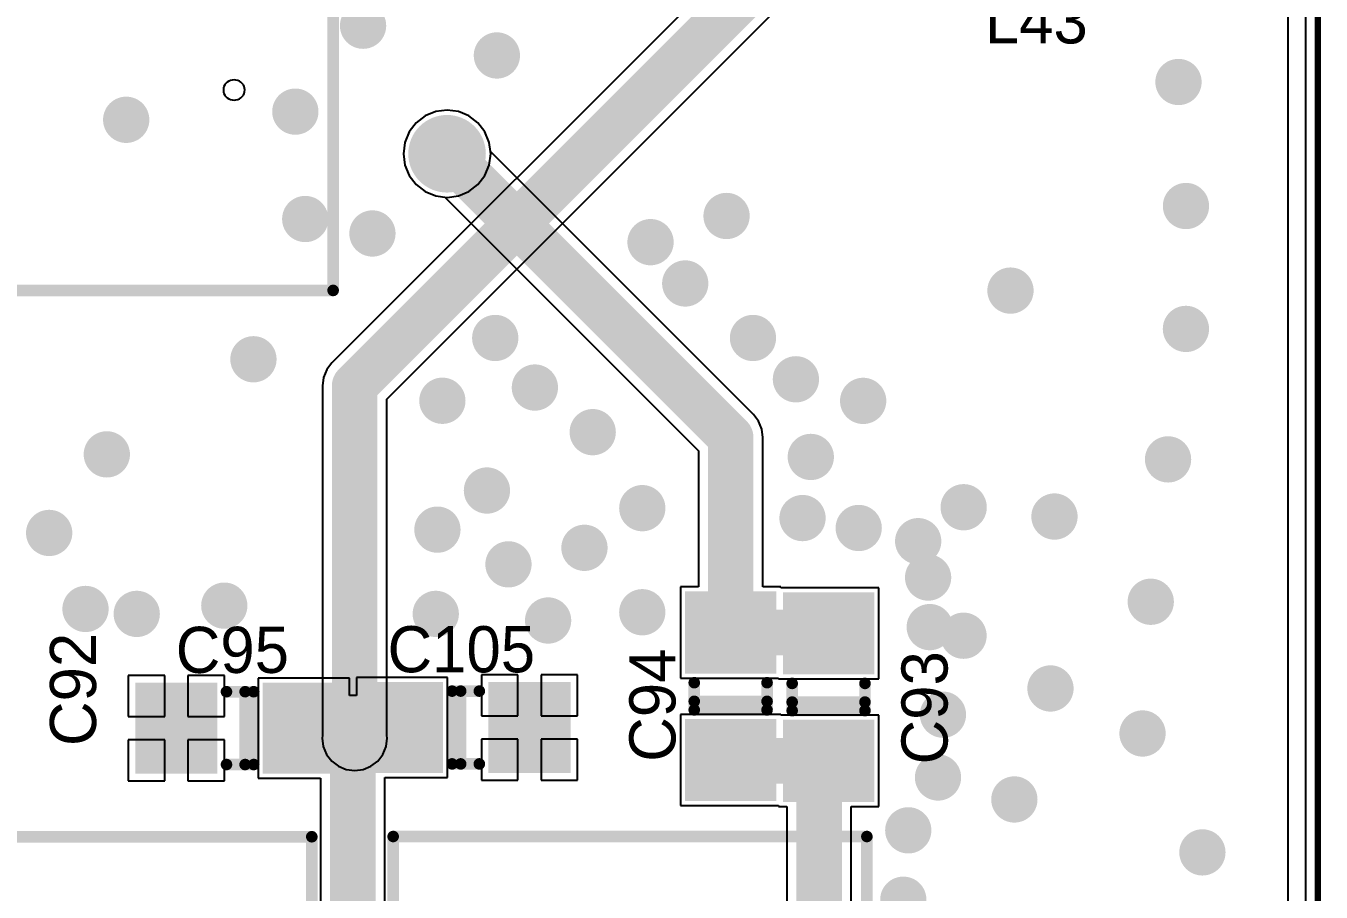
# Model space of a CAD drawing. Header units: millimetres. Extents: x 0 to 7.36, y -3.03 to 0.
# Drawn here: x 6.245 to 7.365, y -1.949 to -1.201 of the extents above; entities that cross this region are included whole.
import ezdxf

# ---------------------------------------------------------------- set-up
doc = ezdxf.new("R2010")
doc.units = ezdxf.units.MM
doc.header["$MEASUREMENT"] = 0
for name, color, linetype in [('BottomLayer', 5, 'Continuous'), ('BottomSolder', 6, 'Continuous'), ('KeepOutLayer', 6, 'Continuous'), ('MultiLayer', 9, 'Continuous'), ('PadHoleLayer', 156, 'Continuous'), ('TopLayer', 1, 'Continuous'), ('TopOverlay', 2, 'Continuous'), ('TopPaste', 8, 'Continuous'), ('TopSolder', 216, 'Continuous'), ('ViaHoleLayer', 16, 'Continuous')]:
    doc.layers.add(name, color=color, linetype=linetype)

# ---------------------------------------------------------------- blocks, each defined once
blk = doc.blocks.new('TRANSF_ICORE_3')
at = {"layer": 'BottomLayer', "const_width": 0.0295275}
blk.add_lwpolyline([(-0.2903544, -0.3937008, 1), (-0.2608268, -0.3937008, 1)], format="xyb", close=True, dxfattribs=at)
at = {"layer": 'BottomSolder', "const_width": 0.0335275}
blk.add_lwpolyline([(-0.2923544, -0.3937008, 1), (-0.2588268, -0.3937008, 1)], format="xyb", close=True, dxfattribs=at)
at = {"layer": 'MultiLayer', "const_width": 0.0295275}
blk.add_lwpolyline([(-0.2903544, -0.3937008, 1), (-0.2608268, -0.3937008, 1)], format="xyb", close=True, dxfattribs=at)
at = {"layer": 'PadHoleLayer', "const_width": 0.0177165}
blk.add_lwpolyline([(-0.2844489, -0.3937008, 1), (-0.2667323, -0.3937008, 1)], format="xyb", close=True, dxfattribs=at)
at = {"layer": 'TopLayer', "const_width": 0.0295275}
blk.add_lwpolyline([(-0.2903544, -0.3937008, 1), (-0.2608268, -0.3937008, 1)], format="xyb", close=True, dxfattribs=at)
at = {"layer": 'TopOverlay'}
for p, q in [((-0.2234331, -0.2009134), (-0.2248031, -0.2015984)), ((-0.2219764, -0.2004961), (-0.2234331, -0.2009134)), ((-0.2204724, -0.2003543), (-0.2219764, -0.2004961)), ((-0.2189685, -0.2004961), (-0.2204724, -0.2003543)), ((-0.2175118, -0.2009134), (-0.2189685, -0.2004961)), ((-0.2161417, -0.2015984), (-0.2175118, -0.2009134)), ((-0.2290039, -0.2080157), (-0.2291339, -0.209626)), ((-0.2291339, -0.209626), (-0.2290039, -0.2112362)), ((-0.2286102, -0.2064567), (-0.2290039, -0.2080157)), ((-0.2290039, -0.2112362), (-0.2286102, -0.2127953)), ((-0.2279724, -0.2049921), (-0.2286102, -0.2064567)), ((-0.2271063, -0.2036654), (-0.2279724, -0.2049921)), ((-0.2260394, -0.2025236), (-0.2271063, -0.2036654)), ((-0.2248031, -0.2015984), (-0.2260394, -0.2025236)), ((-0.2149055, -0.2025236), (-0.2161417, -0.2015984)), ((-0.2138386, -0.2036654), (-0.2149055, -0.2025236)), ((-0.2129724, -0.2049921), (-0.2138386, -0.2036654)), ((-0.2123346, -0.2064567), (-0.2129724, -0.2049921)), ((-0.2119409, -0.2080157), (-0.2123346, -0.2064567)), ((-0.2123346, -0.2127953), (-0.2119409, -0.2112362)), ((-0.211811, -0.209626), (-0.2119409, -0.2080157)), ((-0.2119409, -0.2112362), (-0.211811, -0.209626)), ((-0.211811, -0.209626), (-0.211811, -0.209626)), ((-0.2286102, -0.2127953), (-0.2279724, -0.2142598)), ((-0.2279724, -0.2142598), (-0.2271063, -0.2155827)), ((-0.2271063, -0.2155827), (-0.2260394, -0.2167244)), ((-0.2260394, -0.2167244), (-0.2248031, -0.2176535)), ((-0.2248031, -0.2176535), (-0.2234331, -0.2183346)), ((-0.2234331, -0.2183346), (-0.2219764, -0.218752)), ((-0.2219764, -0.218752), (-0.2204724, -0.2188937)), ((-0.2204724, -0.2188937), (-0.2189685, -0.218752)), ((-0.2189685, -0.218752), (-0.2175118, -0.2183346)), ((-0.2175118, -0.2183346), (-0.2161417, -0.2176535)), ((-0.2161417, -0.2176535), (-0.2149055, -0.2167244)), ((-0.2149055, -0.2167244), (-0.2138386, -0.2155827)), ((-0.2138386, -0.2155827), (-0.2129724, -0.2142598)), ((-0.2129724, -0.2142598), (-0.2123346, -0.2127953))]:
    blk.add_line(p, q, dxfattribs=at)
at = {"layer": 'TopOverlay', "const_width": 0.01}
for points in [[(-0.3937008, 0.2952441), (-0.3937008, -0.2952441)], [(-0.3937008, -0.2952441), (0.3937008, -0.2952441)]]:
    blk.add_lwpolyline(points, dxfattribs=at)
at = {"layer": 'TopOverlay', "const_width": 0.005}
blk.add_lwpolyline([(-0.3962008, -0.2952441, 1), (-0.3912008, -0.2952441, 1)], format="xyb", close=True, dxfattribs=at)
blk.add_lwpolyline([(-0.3962008, -0.2952441, 1), (-0.3912008, -0.2952441, 1)], format="xyb", close=True, dxfattribs=at)
at = {"layer": 'TopSolder', "const_width": 0.0335275}
blk.add_lwpolyline([(-0.2923544, -0.3937008, 1), (-0.2588268, -0.3937008, 1)], format="xyb", close=True, dxfattribs=at)
blk = doc.blocks.new('IND_FERRITE_CORE_11')
at = {"layer": 'TopLayer'}
for points in [[(-0.2165354, -0.0708661), (-0.1102362, -0.0708661), (-0.2165354, 0.0708661), (-0.1102362, 0.0708661)], [(0.1102362, -0.0708661), (0.2165354, -0.0708661), (0.1102362, 0.0708661), (0.2165354, 0.0708661)]]:
    blk.add_solid(points, dxfattribs=at)
at = {"layer": 'TopOverlay', "const_width": 0.01}
for points in [[(-0.2047126, 0.2047244), (0.2047126, 0.2047244)], [(-0.2047126, 0.088563), (-0.2047126, 0.2047244)], [(0.2047126, 0.088563), (0.2047126, 0.2047244)], [(-0.2047126, -0.2047244), (-0.2047126, -0.088563)], [(0.2047126, -0.2047244), (0.2047126, -0.088563)], [(-0.2047126, -0.2047244), (0.2047126, -0.2047244)]]:
    blk.add_lwpolyline(points, dxfattribs=at)
at = {"layer": 'TopOverlay', "const_width": 0.005}
for points in [[(-0.2072126, 0.2047244, 1), (-0.2022126, 0.2047244, 1)], [(-0.2072126, 0.2047244, 1), (-0.2022126, 0.2047244, 1)], [(0.2022126, 0.2047244, 1), (0.2072126, 0.2047244, 1)], [(0.2022126, 0.2047244, 1), (0.2072126, 0.2047244, 1)], [(-0.2072126, 0.088563, 1), (-0.2022126, 0.088563, 1)], [(0.2022126, 0.088563, 1), (0.2072126, 0.088563, 1)], [(-0.2072126, -0.088563, 1), (-0.2022126, -0.088563, 1)], [(0.2022126, -0.088563, 1), (0.2072126, -0.088563, 1)], [(-0.2072126, -0.2047244, 1), (-0.2022126, -0.2047244, 1)], [(-0.2072126, -0.2047244, 1), (-0.2022126, -0.2047244, 1)], [(0.2022126, -0.2047244, 1), (0.2072126, -0.2047244, 1)], [(0.2022126, -0.2047244, 1), (0.2072126, -0.2047244, 1)]]:
    blk.add_lwpolyline(points, format="xyb", close=True, dxfattribs=at)
at = {"layer": 'TopPaste'}
for points in [[(-0.2165354, -0.0708661), (-0.1102362, -0.0708661), (-0.2165354, 0.0708661), (-0.1102362, 0.0708661)], [(0.1102362, -0.0708661), (0.2165354, -0.0708661), (0.1102362, 0.0708661), (0.2165354, 0.0708661)]]:
    blk.add_solid(points, dxfattribs=at)
at = {"layer": 'TopSolder'}
for points in [[(-0.2205354, -0.0748661), (-0.1062362, -0.0748661), (-0.2205354, 0.0748661), (-0.1062362, 0.0748661)], [(0.1062362, -0.0748661), (0.2205354, -0.0748661), (0.1062362, 0.0748661), (0.2205354, 0.0748661)]]:
    blk.add_solid(points, dxfattribs=at)
blk = doc.blocks.new('IND_FERRITE_CORE_45')
at = {"layer": 'TopLayer'}
for points in [[(-0.2165354, -0.0708661), (-0.1102362, -0.0708661), (-0.2165354, 0.0708661), (-0.1102362, 0.0708661)], [(0.1102362, -0.0708661), (0.2165354, -0.0708661), (0.1102362, 0.0708661), (0.2165354, 0.0708661)]]:
    blk.add_solid(points, dxfattribs=at)
at = {"layer": 'TopOverlay', "const_width": 0.01}
for points in [[(-0.2047126, 0.088563), (-0.2047126, 0.2047244)], [(-0.2047126, 0.2047244), (0.2047126, 0.2047244)], [(0.2047126, 0.088563), (0.2047126, 0.2047244)], [(-0.2047126, -0.2047244), (-0.2047126, -0.088563)], [(0.2047126, -0.2047244), (0.2047126, -0.088563)], [(-0.2047126, -0.2047244), (0.2047126, -0.2047244)]]:
    blk.add_lwpolyline(points, dxfattribs=at)
at = {"layer": 'TopOverlay', "const_width": 0.005}
for points in [[(-0.2072126, 0.2047244, 1), (-0.2022126, 0.2047244, 1)], [(-0.2072126, 0.2047244, 1), (-0.2022126, 0.2047244, 1)], [(0.2022126, 0.2047244, 1), (0.2072126, 0.2047244, 1)], [(0.2022126, 0.2047244, 1), (0.2072126, 0.2047244, 1)], [(-0.2072126, 0.088563, 1), (-0.2022126, 0.088563, 1)], [(0.2022126, 0.088563, 1), (0.2072126, 0.088563, 1)], [(-0.2072126, -0.088563, 1), (-0.2022126, -0.088563, 1)], [(0.2022126, -0.088563, 1), (0.2072126, -0.088563, 1)], [(-0.2072126, -0.2047244, 1), (-0.2022126, -0.2047244, 1)], [(-0.2072126, -0.2047244, 1), (-0.2022126, -0.2047244, 1)], [(0.2022126, -0.2047244, 1), (0.2072126, -0.2047244, 1)], [(0.2022126, -0.2047244, 1), (0.2072126, -0.2047244, 1)]]:
    blk.add_lwpolyline(points, format="xyb", close=True, dxfattribs=at)
at = {"layer": 'TopPaste'}
for points in [[(-0.2165354, -0.0708661), (-0.1102362, -0.0708661), (-0.2165354, 0.0708661), (-0.1102362, 0.0708661)], [(0.1102362, -0.0708661), (0.2165354, -0.0708661), (0.1102362, 0.0708661), (0.2165354, 0.0708661)]]:
    blk.add_solid(points, dxfattribs=at)
at = {"layer": 'TopSolder'}
for points in [[(-0.2205354, -0.0748661), (-0.1062362, -0.0748661), (-0.2205354, 0.0748661), (-0.1062362, 0.0748661)], [(0.1062362, -0.0748661), (0.2205354, -0.0748661), (0.1062362, 0.0748661), (0.2205354, 0.0748661)]]:
    blk.add_solid(points, dxfattribs=at)
blk = doc.blocks.new('CAP_1206_125')
at = {"layer": 'TopLayer'}
for points in [[(-0.0866141, -0.035433), (-0.0236221, -0.035433), (-0.0866141, 0.035433), (-0.0236221, 0.035433)], [(0.0236221, -0.035433), (0.0866141, -0.035433), (0.0236221, 0.035433), (0.0866141, 0.035433)]]:
    blk.add_solid(points, dxfattribs=at)
at = {"layer": 'TopOverlay', "const_width": 0.01}
for points in [[(0.0117795, 0.0314646), (-0.0117795, 0.0314646)], [(-0.0117795, 0.0314646), (-0.0117795, -0.0314646)], [(-0.0043307, 0.0314646), (-0.0043307, -0.0314646)], [(0.0117795, -0.0314646), (-0.0117795, -0.0314646)]]:
    blk.add_lwpolyline(points, dxfattribs=at)
at = {"layer": 'TopOverlay', "const_width": 0.005}
for points in [[(-0.0142795, 0.0314646, 1), (-0.0092795, 0.0314646, 1)], [(-0.0142795, 0.0314646, 1), (-0.0092795, 0.0314646, 1)], [(-0.0068307, 0.0314646, 1), (-0.0018307, 0.0314646, 1)], [(0.0092795, 0.0314646, 1), (0.0142795, 0.0314646, 1)], [(-0.0142795, -0.0314646, 1), (-0.0092795, -0.0314646, 1)], [(-0.0142795, -0.0314646, 1), (-0.0092795, -0.0314646, 1)], [(-0.0068307, -0.0314646, 1), (-0.0018307, -0.0314646, 1)], [(0.0092795, -0.0314646, 1), (0.0142795, -0.0314646, 1)]]:
    blk.add_lwpolyline(points, format="xyb", close=True, dxfattribs=at)
at = {"layer": 'TopPaste'}
for points in [[(-0.0866141, -0.035433), (-0.0236221, -0.035433), (-0.0866141, 0.035433), (-0.0236221, 0.035433)], [(0.0236221, -0.035433), (0.0866141, -0.035433), (0.0236221, 0.035433), (0.0866141, 0.035433)]]:
    blk.add_solid(points, dxfattribs=at)
at = {"layer": 'TopSolder'}
for points in [[(-0.0906141, -0.039433), (-0.0196221, -0.039433), (-0.0906141, 0.039433), (-0.0196221, 0.039433)], [(0.0196221, -0.039433), (0.0906141, -0.039433), (0.0196221, 0.039433), (0.0906141, 0.039433)]]:
    blk.add_solid(points, dxfattribs=at)
blk = doc.blocks.new('CAP_1206_126')
at = {"layer": 'TopLayer'}
for points in [[(-0.0866141, -0.035433), (-0.0236221, -0.035433), (-0.0866141, 0.035433), (-0.0236221, 0.035433)], [(0.0236221, -0.035433), (0.0866141, -0.035433), (0.0236221, 0.035433), (0.0866141, 0.035433)]]:
    blk.add_solid(points, dxfattribs=at)
at = {"layer": 'TopOverlay', "const_width": 0.01}
for points in [[(-0.0117795, 0.0314646), (0.0117795, 0.0314646)], [(-0.0117795, 0.0314646), (-0.0117795, -0.0314646)], [(-0.0043307, 0.0314646), (-0.0043307, -0.0314646)], [(-0.0117795, -0.0314646), (0.0117795, -0.0314646)]]:
    blk.add_lwpolyline(points, dxfattribs=at)
at = {"layer": 'TopOverlay', "const_width": 0.005}
for points in [[(-0.0142795, 0.0314646, 1), (-0.0092795, 0.0314646, 1)], [(-0.0142795, 0.0314646, 1), (-0.0092795, 0.0314646, 1)], [(-0.0068307, 0.0314646, 1), (-0.0018307, 0.0314646, 1)], [(0.0092795, 0.0314646, 1), (0.0142795, 0.0314646, 1)], [(-0.0142795, -0.0314646, 1), (-0.0092795, -0.0314646, 1)], [(-0.0142795, -0.0314646, 1), (-0.0092795, -0.0314646, 1)], [(-0.0068307, -0.0314646, 1), (-0.0018307, -0.0314646, 1)], [(0.0092795, -0.0314646, 1), (0.0142795, -0.0314646, 1)]]:
    blk.add_lwpolyline(points, format="xyb", close=True, dxfattribs=at)
at = {"layer": 'TopPaste'}
for points in [[(-0.0866141, -0.035433), (-0.0236221, -0.035433), (-0.0866141, 0.035433), (-0.0236221, 0.035433)], [(0.0236221, -0.035433), (0.0866141, -0.035433), (0.0236221, 0.035433), (0.0866141, 0.035433)]]:
    blk.add_solid(points, dxfattribs=at)
at = {"layer": 'TopSolder'}
for points in [[(-0.0906141, -0.039433), (-0.0196221, -0.039433), (-0.0906141, 0.039433), (-0.0196221, 0.039433)], [(0.0196221, -0.039433), (0.0906141, -0.039433), (0.0196221, 0.039433), (0.0906141, 0.039433)]]:
    blk.add_solid(points, dxfattribs=at)
blk = doc.blocks.new('CAP_1206_251')
at = {"layer": 'TopLayer'}
for points in [[(-0.0866141, -0.035433), (-0.0236221, -0.035433), (-0.0866141, 0.035433), (-0.0236221, 0.035433)], [(0.0236221, -0.035433), (0.0866141, -0.035433), (0.0236221, 0.035433), (0.0866141, 0.035433)]]:
    blk.add_solid(points, dxfattribs=at)
at = {"layer": 'TopOverlay', "const_width": 0.01}
for points in [[(-0.0117795, 0.0314646), (0.0117795, 0.0314646)], [(-0.0117795, 0.0314646), (-0.0117795, -0.0314646)], [(-0.0043307, 0.0314646), (-0.0043307, -0.0314646)], [(-0.0117795, -0.0314646), (0.0117795, -0.0314646)]]:
    blk.add_lwpolyline(points, dxfattribs=at)
at = {"layer": 'TopOverlay', "const_width": 0.005}
for points in [[(-0.0142795, 0.0314646, 1), (-0.0092795, 0.0314646, 1)], [(-0.0142795, 0.0314646, 1), (-0.0092795, 0.0314646, 1)], [(-0.0068307, 0.0314646, 1), (-0.0018307, 0.0314646, 1)], [(0.0092795, 0.0314646, 1), (0.0142795, 0.0314646, 1)], [(-0.0142795, -0.0314646, 1), (-0.0092795, -0.0314646, 1)], [(-0.0142795, -0.0314646, 1), (-0.0092795, -0.0314646, 1)], [(-0.0068307, -0.0314646, 1), (-0.0018307, -0.0314646, 1)], [(0.0092795, -0.0314646, 1), (0.0142795, -0.0314646, 1)]]:
    blk.add_lwpolyline(points, format="xyb", close=True, dxfattribs=at)
at = {"layer": 'TopPaste'}
for points in [[(-0.0866141, -0.035433), (-0.0236221, -0.035433), (-0.0866141, 0.035433), (-0.0236221, 0.035433)], [(0.0236221, -0.035433), (0.0866141, -0.035433), (0.0236221, 0.035433), (0.0866141, 0.035433)]]:
    blk.add_solid(points, dxfattribs=at)
at = {"layer": 'TopSolder'}
for points in [[(-0.0906141, -0.039433), (-0.0196221, -0.039433), (-0.0906141, 0.039433), (-0.0196221, 0.039433)], [(0.0196221, -0.039433), (0.0906141, -0.039433), (0.0196221, 0.039433), (0.0906141, 0.039433)]]:
    blk.add_solid(points, dxfattribs=at)
blk = doc.blocks.new('CAP_1206_252')
at = {"layer": 'TopLayer'}
for points in [[(-0.0866141, -0.035433), (-0.0236221, -0.035433), (-0.0866141, 0.035433), (-0.0236221, 0.035433)], [(0.0236221, -0.035433), (0.0866141, -0.035433), (0.0236221, 0.035433), (0.0866141, 0.035433)]]:
    blk.add_solid(points, dxfattribs=at)
at = {"layer": 'TopOverlay', "const_width": 0.01}
for points in [[(-0.0117795, 0.0314646), (0.0117795, 0.0314646)], [(-0.0117795, -0.0314646), (-0.0117795, 0.0314646)], [(-0.0043307, -0.0314646), (-0.0043307, 0.0314646)], [(-0.0117795, -0.0314646), (0.0117795, -0.0314646)]]:
    blk.add_lwpolyline(points, dxfattribs=at)
at = {"layer": 'TopOverlay', "const_width": 0.005}
for points in [[(-0.0142795, 0.0314646, 1), (-0.0092795, 0.0314646, 1)], [(-0.0142795, 0.0314646, 1), (-0.0092795, 0.0314646, 1)], [(-0.0068307, 0.0314646, 1), (-0.0018307, 0.0314646, 1)], [(0.0092795, 0.0314646, 1), (0.0142795, 0.0314646, 1)], [(-0.0142795, -0.0314646, 1), (-0.0092795, -0.0314646, 1)], [(-0.0142795, -0.0314646, 1), (-0.0092795, -0.0314646, 1)], [(-0.0068307, -0.0314646, 1), (-0.0018307, -0.0314646, 1)], [(0.0092795, -0.0314646, 1), (0.0142795, -0.0314646, 1)]]:
    blk.add_lwpolyline(points, format="xyb", close=True, dxfattribs=at)
at = {"layer": 'TopPaste'}
for points in [[(-0.0866141, -0.035433), (-0.0236221, -0.035433), (-0.0866141, 0.035433), (-0.0236221, 0.035433)], [(0.0236221, -0.035433), (0.0866141, -0.035433), (0.0236221, 0.035433), (0.0866141, 0.035433)]]:
    blk.add_solid(points, dxfattribs=at)
at = {"layer": 'TopSolder'}
for points in [[(-0.0906141, -0.039433), (-0.0196221, -0.039433), (-0.0906141, 0.039433), (-0.0196221, 0.039433)], [(0.0196221, -0.039433), (0.0906141, -0.039433), (0.0196221, 0.039433), (0.0906141, 0.039433)]]:
    blk.add_solid(points, dxfattribs=at)

msp = doc.modelspace()

# ---------------------------------------------------------------- linework, layer by layer
at = {"layer": 'BottomLayer'}
for p, q in [((7.3513665, -0.0108382), (7.3513665, -2.9876379)), ((7.0424316, -0.9595027), (6.5099983, -1.491936)), ((6.5574504, -1.5231051), (7.0898837, -0.9906718)), ((6.5997324, -1.2746755), (6.590634, -1.2784442)), ((6.6094961, -1.2733901), (6.5997324, -1.2746755)), ((6.6192598, -1.2746755), (6.6094961, -1.2733901)), ((6.6283582, -1.2784442), (6.6192598, -1.2746755)), ((6.5828211, -1.2844393), (6.576826, -1.2922522)), ((6.590634, -1.2784442), (6.5828211, -1.2844393)), ((6.6361711, -1.2844393), (6.6283582, -1.2784442)), ((6.6421662, -1.2922522), (6.6361711, -1.2844393)), ((6.576826, -1.2922522), (6.5730573, -1.3013506)), ((6.6459349, -1.3013506), (6.6421662, -1.2922522)), ((6.5730573, -1.3013506), (6.5717719, -1.3111143)), ((6.6472203, -1.3111143), (6.6459349, -1.3013506)), ((6.5717719, -1.3111143), (6.5730573, -1.320878)), ((6.5730573, -1.320878), (6.576826, -1.3299764)), ((6.6421662, -1.3299764), (6.6459349, -1.320878)), ((6.6459349, -1.320878), (6.6472203, -1.3111143)), ((6.576826, -1.3299764), (6.5828211, -1.3377893)), ((6.6361711, -1.3377893), (6.6421662, -1.3299764)), ((6.5828211, -1.3377893), (6.590634, -1.3437844)), ((6.6283582, -1.3437844), (6.6361711, -1.3377893)), ((6.590634, -1.3437844), (6.5997324, -1.3475531)), ((6.5997324, -1.3475531), (6.6094961, -1.3488385)), ((6.6094961, -1.3488385), (6.6192598, -1.3475531)), ((6.6192598, -1.3475531), (6.6283582, -1.3437844)), ((6.5055809, -1.4976929), (6.502804, -1.504397)), ((6.5099983, -1.491936), (6.5055809, -1.4976929)), ((6.502804, -1.504397), (6.5018568, -1.5115913)), ((6.5018568, -1.5115913), (6.5018568, -1.8137602)), ((6.5574504, -1.8137602), (6.5574504, -1.5231051)), ((6.5018568, -1.8137602), (6.5015391, -1.8161733)), ((6.5015391, -1.8161733), (6.5024971, -1.8234499)), ((6.5024971, -1.8234499), (6.5053057, -1.8302305)), ((6.5540015, -1.8302305), (6.5568101, -1.8234499)), ((6.5568101, -1.8234499), (6.5577681, -1.8161733)), ((6.5577681, -1.8161733), (6.5574504, -1.8137602)), ((6.5053057, -1.8302305), (6.5097736, -1.8360533)), ((6.5495336, -1.8360533), (6.5540015, -1.8302305)), ((6.5097736, -1.8360533), (6.5155964, -1.8405212)), ((6.5155964, -1.8405212), (6.522377, -1.8433298)), ((6.522377, -1.8433298), (6.5296536, -1.8442878)), ((6.5296536, -1.8442878), (6.5369302, -1.8433298)), ((6.5369302, -1.8433298), (6.5437108, -1.8405212)), ((6.5437108, -1.8405212), (6.5495336, -1.8360533))]:
    msp.add_line(p, q, dxfattribs=at)
at = {"layer": 'BottomLayer', "const_width": 0.0393701}
for points in [[(6.5296536, -1.5115913), (7.0702284, -0.9710165)], [(6.5296536, -1.8161733), (6.5296536, -1.5115913)]]:
    msp.add_lwpolyline(points, dxfattribs=at)
at = {"layer": 'BottomLayer'}
for points, const_width in [([(6.5269095, -1.200441, 1), (6.5469095, -1.200441, 1)], 0.02), ([(6.6425788, -1.2261457, 1), (6.6625788, -1.2261457, 1)], 0.02), ([(7.231689, -1.2490827, 1), (7.251689, -1.2490827, 1)], 0.02), ([(6.3221851, -1.281752, 1), (6.3421851, -1.281752, 1)], 0.02), ([(6.4683662, -1.2746969, 1), (6.4883662, -1.2746969, 1)], 0.02), ([(7.2381693, -1.3562717, 1), (7.2581693, -1.3562717, 1)], 0.02), ([(6.4769331, -1.3675118, 1), (6.4969331, -1.3675118, 1)], 0.02), ([(6.8410827, -1.364874, 1), (6.8610827, -1.364874, 1)], 0.02), ([(6.535, -1.38, 1), (6.555, -1.38, 1)], 0.02), ([(6.775378, -1.387504, 1), (6.795378, -1.387504, 1)], 0.02), ([(6.8053662, -1.4232048, 1), (6.8253662, -1.4232048, 1)], 0.02), ([(7.0864882, -1.429378, 1), (7.1064882, -1.429378, 1)], 0.02), ([(7.2381378, -1.4624961, 1), (7.2581378, -1.4624961, 1)], 0.02), ([(6.6411496, -1.4703268, 1), (6.6611496, -1.4703268, 1)], 0.02), ([(6.8639134, -1.4703268, 1), (6.8839134, -1.4703268, 1)], 0.02), ([(6.4321496, -1.4887205, 1), (6.4521496, -1.4887205, 1)], 0.02), ([(6.9010394, -1.5060276, 1), (6.9210394, -1.5060276, 1)], 0.02), ([(6.5198111, -1.5115913, 1), (6.5394961, -1.5115913, 1)], 0.019685), ([(6.5198111, -1.5115913, 1), (6.5394961, -1.5115913, 1)], 0.019685), ([(6.6754213, -1.5131654, 1), (6.6954213, -1.5131654, 1)], 0.02), ([(6.5954528, -1.5245906, 1), (6.6154528, -1.5245906, 1)], 0.02), ([(6.9591536, -1.5246969, 1), (6.9791536, -1.5246969, 1)], 0.02), ([(6.7253977, -1.5517205, 1), (6.7453977, -1.5517205, 1)], 0.02), ([(6.3054173, -1.5709134, 1), (6.3254173, -1.5709134, 1)], 0.02), ([(6.9138937, -1.5731418, 1), (6.9338937, -1.5731418, 1)], 0.02), ([(7.2226811, -1.575252, 1), (7.2426811, -1.575252, 1)], 0.02), ([(6.6339843, -1.6021693, 1), (6.6539843, -1.6021693, 1)], 0.02), ([(6.7682402, -1.6174095, 1), (6.7882402, -1.6174095, 1)], 0.02), ([(7.0460276, -1.6166103, 1), (7.0660276, -1.6166103, 1)], 0.02), ([(6.906752, -1.6259764, 1), (6.926752, -1.6259764, 1)], 0.02), ([(7.124504, -1.6246496, 1), (7.144504, -1.6246496, 1)], 0.02), ([(6.2555984, -1.6388268, 1), (6.2755984, -1.6388268, 1)], 0.02), ([(6.5911693, -1.6359725, 1), (6.6111693, -1.6359725, 1)], 0.02), ([(6.9553032, -1.6345433, 1), (6.9753032, -1.6345433, 1)], 0.02), ([(6.7182599, -1.6516811, 1), (6.7382599, -1.6516811, 1)], 0.02), ([(7.0067087, -1.6459685, 1), (7.0267087, -1.6459685, 1)], 0.02), ([(6.6525748, -1.6659607, 1), (6.6725748, -1.6659607, 1)], 0.02), ([(7.0152796, -1.6773819, 1), (7.0352796, -1.6773819, 1)], 0.02), ([(7.2077284, -1.6983071, 1), (7.2277284, -1.6983071, 1)], 0.02), ([(6.2870118, -1.7045158, 1), (6.3070118, -1.7045158, 1)], 0.02), ([(6.3312796, -1.7087992, 1), (6.3512796, -1.7087992, 1)], 0.02), ([(6.4069607, -1.7016575, 1), (6.4269607, -1.7016575, 1)], 0.02), ([(6.5897402, -1.7087992, 1), (6.6097402, -1.7087992, 1)], 0.02), ([(6.7682402, -1.7073701, 1), (6.7882402, -1.7073701, 1)], 0.02), ([(6.6868425, -1.7145118, 1), (6.7068425, -1.7145118, 1)], 0.02), ([(7.0167047, -1.7202244, 1), (7.0367047, -1.7202244, 1)], 0.02), ([(7.0459055, -1.7276536, 1), (7.0659055, -1.7276536, 1)], 0.02), ([(7.1210473, -1.7732441, 1), (7.1410473, -1.7732441, 1)], 0.02), ([(7.0281299, -1.7959055, 1), (7.0481299, -1.7959055, 1)], 0.02), ([(6.5196536, -1.8161733, 1), (6.5396536, -1.8161733, 1)], 0.02), ([(6.5198111, -1.8161733, 1), (6.5394961, -1.8161733, 1)], 0.019685), ([(7.2006221, -1.8121536, 1), (7.2206221, -1.8121536, 1)], 0.02), ([(7.0238465, -1.8501693, 1), (7.0438465, -1.8501693, 1)], 0.02), ([(7.0898425, -1.8691733, 1), (7.1098425, -1.8691733, 1)], 0.02), ([(6.9981418, -1.8958622, 1), (7.0181418, -1.8958622, 1)], 0.02), ([(7.2523662, -1.9149252, 1), (7.2723662, -1.9149252, 1)], 0.02), ([(6.9938583, -1.9558386, 1), (7.0138583, -1.9558386, 1)], 0.02)]:
    msp.add_lwpolyline(points, format="xyb", close=True, dxfattribs=dict(at, const_width=const_width))
at = {"layer": 'KeepOutLayer'}
for const_width in [0.0055118, 0.005]:
    msp.add_lwpolyline([(7.3622047, -3.0314961), (7.3622047, 0)], dxfattribs=dict(at, const_width=const_width))
at = {"layer": 'MultiLayer', "const_width": 0.02}
for points in [[(6.5269095, -1.200441, 1), (6.5469095, -1.200441, 1)], [(6.6425788, -1.2261457, 1), (6.6625788, -1.2261457, 1)], [(7.231689, -1.2490827, 1), (7.251689, -1.2490827, 1)], [(6.3221851, -1.281752, 1), (6.3421851, -1.281752, 1)], [(6.4683662, -1.2746969, 1), (6.4883662, -1.2746969, 1)], [(7.2381693, -1.3562717, 1), (7.2581693, -1.3562717, 1)], [(6.4769331, -1.3675118, 1), (6.4969331, -1.3675118, 1)], [(6.8410827, -1.364874, 1), (6.8610827, -1.364874, 1)], [(6.535, -1.38, 1), (6.555, -1.38, 1)], [(6.775378, -1.387504, 1), (6.795378, -1.387504, 1)], [(6.8053662, -1.4232048, 1), (6.8253662, -1.4232048, 1)], [(7.0864882, -1.429378, 1), (7.1064882, -1.429378, 1)], [(7.2381378, -1.4624961, 1), (7.2581378, -1.4624961, 1)], [(6.6411496, -1.4703268, 1), (6.6611496, -1.4703268, 1)], [(6.8639134, -1.4703268, 1), (6.8839134, -1.4703268, 1)], [(6.4321496, -1.4887205, 1), (6.4521496, -1.4887205, 1)], [(6.9010394, -1.5060276, 1), (6.9210394, -1.5060276, 1)], [(6.6754213, -1.5131654, 1), (6.6954213, -1.5131654, 1)], [(6.5954528, -1.5245906, 1), (6.6154528, -1.5245906, 1)], [(6.9591536, -1.5246969, 1), (6.9791536, -1.5246969, 1)], [(6.7253977, -1.5517205, 1), (6.7453977, -1.5517205, 1)], [(6.3054173, -1.5709134, 1), (6.3254173, -1.5709134, 1)], [(6.9138937, -1.5731418, 1), (6.9338937, -1.5731418, 1)], [(7.2226811, -1.575252, 1), (7.2426811, -1.575252, 1)], [(6.6339843, -1.6021693, 1), (6.6539843, -1.6021693, 1)], [(6.7682402, -1.6174095, 1), (6.7882402, -1.6174095, 1)], [(7.0460276, -1.6166103, 1), (7.0660276, -1.6166103, 1)], [(6.906752, -1.6259764, 1), (6.926752, -1.6259764, 1)], [(7.124504, -1.6246496, 1), (7.144504, -1.6246496, 1)], [(6.2555984, -1.6388268, 1), (6.2755984, -1.6388268, 1)], [(6.5911693, -1.6359725, 1), (6.6111693, -1.6359725, 1)], [(6.9553032, -1.6345433, 1), (6.9753032, -1.6345433, 1)], [(6.7182599, -1.6516811, 1), (6.7382599, -1.6516811, 1)], [(7.0067087, -1.6459685, 1), (7.0267087, -1.6459685, 1)], [(6.6525748, -1.6659607, 1), (6.6725748, -1.6659607, 1)], [(7.0152796, -1.6773819, 1), (7.0352796, -1.6773819, 1)], [(7.2077284, -1.6983071, 1), (7.2277284, -1.6983071, 1)], [(6.2870118, -1.7045158, 1), (6.3070118, -1.7045158, 1)], [(6.3312796, -1.7087992, 1), (6.3512796, -1.7087992, 1)], [(6.4069607, -1.7016575, 1), (6.4269607, -1.7016575, 1)], [(6.5897402, -1.7087992, 1), (6.6097402, -1.7087992, 1)], [(6.7682402, -1.7073701, 1), (6.7882402, -1.7073701, 1)], [(6.6868425, -1.7145118, 1), (6.7068425, -1.7145118, 1)], [(7.0167047, -1.7202244, 1), (7.0367047, -1.7202244, 1)], [(7.0459055, -1.7276536, 1), (7.0659055, -1.7276536, 1)], [(7.1210473, -1.7732441, 1), (7.1410473, -1.7732441, 1)], [(7.0281299, -1.7959055, 1), (7.0481299, -1.7959055, 1)], [(6.5196536, -1.8161733, 1), (6.5396536, -1.8161733, 1)], [(7.2006221, -1.8121536, 1), (7.2206221, -1.8121536, 1)], [(7.0238465, -1.8501693, 1), (7.0438465, -1.8501693, 1)], [(7.0898425, -1.8691733, 1), (7.1098425, -1.8691733, 1)], [(6.9981418, -1.8958622, 1), (7.0181418, -1.8958622, 1)], [(7.2523662, -1.9149252, 1), (7.2723662, -1.9149252, 1)], [(6.9938583, -1.9558386, 1), (7.0138583, -1.9558386, 1)]]:
    msp.add_lwpolyline(points, format="xyb", close=True, dxfattribs=at)
at = {"layer": 'TopLayer'}
for p, q in [((7.3362205, -0.0259843), (7.3362205, -3.0055118)), ((6.5997324, -1.2746755), (6.590634, -1.2784442)), ((6.6094961, -1.2733901), (6.5997324, -1.2746755)), ((6.6192598, -1.2746755), (6.6094961, -1.2733901)), ((6.6283582, -1.2784442), (6.6192598, -1.2746755)), ((6.5828211, -1.2844393), (6.576826, -1.2922522)), ((6.590634, -1.2784442), (6.5828211, -1.2844393)), ((6.6361711, -1.2844393), (6.6283582, -1.2784442)), ((6.6421662, -1.2922522), (6.6361711, -1.2844393)), ((6.576826, -1.2922522), (6.5730573, -1.3013506)), ((6.6459349, -1.3013506), (6.6421662, -1.2922522)), ((6.5730573, -1.3013506), (6.5717719, -1.3111143)), ((6.6469798, -1.3092873), (6.6459349, -1.3013506)), ((6.8742813, -1.5365888), (6.6469798, -1.3092873)), ((6.5717719, -1.3111143), (6.5730573, -1.320878)), ((6.5730573, -1.320878), (6.576826, -1.3299764)), ((6.576826, -1.3299764), (6.5828211, -1.3377893)), ((6.5828211, -1.3377893), (6.590634, -1.3437844)), ((6.590634, -1.3437844), (6.5997324, -1.3475531)), ((6.5997324, -1.3475531), (6.6076693, -1.348598)), ((6.6076693, -1.348598), (6.8268292, -1.5677579)), ((6.8786987, -1.5423457), (6.8742813, -1.5365888)), ((6.8814756, -1.5490498), (6.8786987, -1.5423457)), ((6.8824228, -1.5562441), (6.8814756, -1.5490498)), ((6.8824228, -1.6855356), (6.8824228, -1.5562441)), ((6.8268292, -1.5677579), (6.8268292, -1.6855356)), ((6.8268292, -1.6855356), (6.811319, -1.6855356)), ((6.811319, -1.6855356), (6.811319, -1.7642756)), ((6.897933, -1.6855356), (6.8824228, -1.6855356)), ((6.897933, -1.6861694), (6.897933, -1.6855356)), ((6.9825629, -1.6861694), (6.897933, -1.6861694)), ((6.9825629, -1.7649094), (6.9825629, -1.6861694)), ((6.3655085, -1.7620946), (6.3340119, -1.7620946)), ((6.3340119, -1.7620946), (6.3340119, -1.7975276)), ((6.3655085, -1.7975276), (6.3655085, -1.7620946)), ((6.4170039, -1.7620946), (6.3855085, -1.7620946)), ((6.3855085, -1.7620946), (6.3855085, -1.7975276)), ((6.4170039, -1.7975276), (6.4170039, -1.7620946)), ((6.5251141, -1.7642206), (6.4463741, -1.7642206)), ((6.4463741, -1.7642206), (6.4463741, -1.8508346)), ((6.5251141, -1.7791954), (6.5251141, -1.7642206)), ((6.609874, -1.7636852), (6.531134, -1.7636852)), ((6.531134, -1.7636852), (6.531134, -1.7791954)), ((6.609874, -1.8502992), (6.609874, -1.7636852)), ((6.6707402, -1.7615592), (6.6392442, -1.7615592)), ((6.6392442, -1.7615592), (6.6392442, -1.7969922)), ((6.6707402, -1.7969922), (6.6707402, -1.7615592)), ((6.7222362, -1.7615592), (6.6907402, -1.7615592)), ((6.6907402, -1.7615592), (6.6907402, -1.7969922)), ((6.7222362, -1.7969922), (6.7222362, -1.7615592)), ((6.811319, -1.7642756), (6.8959489, -1.7642756)), ((6.8959489, -1.7642756), (6.8959489, -1.7649094)), ((6.8959489, -1.7649094), (6.9825629, -1.7649094)), ((6.531134, -1.7791954), (6.5251141, -1.7791954)), ((6.3340119, -1.7975276), (6.3655085, -1.7975276)), ((6.3855085, -1.7975276), (6.4170039, -1.7975276)), ((6.6392442, -1.7969922), (6.6707402, -1.7969922)), ((6.6907402, -1.7969922), (6.7222362, -1.7969922)), ((6.897933, -1.7957718), (6.811319, -1.7957718)), ((6.811319, -1.7957718), (6.811319, -1.8745118)), ((6.897933, -1.7964056), (6.897933, -1.7957718)), ((6.9825629, -1.7964056), (6.897933, -1.7964056)), ((6.9825629, -1.8751456), (6.9825629, -1.7964056)), ((6.3655085, -1.8175276), (6.3340119, -1.8175276)), ((6.3340119, -1.8175276), (6.3340119, -1.8529606)), ((6.3655085, -1.8529606), (6.3655085, -1.8175276)), ((6.4170039, -1.8175276), (6.3855085, -1.8175276)), ((6.3855085, -1.8175276), (6.3855085, -1.8529606)), ((6.4170039, -1.8529606), (6.4170039, -1.8175276)), ((6.6707402, -1.8169922), (6.6392442, -1.8169922)), ((6.6392442, -1.8169922), (6.6392442, -1.8524252)), ((6.6707402, -1.8524252), (6.6707402, -1.8169922)), ((6.7222362, -1.8169922), (6.6907402, -1.8169922)), ((6.6907402, -1.8169922), (6.6907402, -1.8524252)), ((6.7222362, -1.8524252), (6.7222362, -1.8169922)), ((6.3340119, -1.8529606), (6.3655085, -1.8529606)), ((6.3855085, -1.8529606), (6.4170039, -1.8529606)), ((6.4463741, -1.8508346), (6.5002583, -1.8508346)), ((6.5002583, -1.8508346), (6.5002583, -2.0273859)), ((6.5558519, -2.0271969), (6.5558519, -1.8502992)), ((6.5558519, -1.8502992), (6.609874, -1.8502992)), ((6.6392442, -1.8524252), (6.6707402, -1.8524252)), ((6.6907402, -1.8524252), (6.7222362, -1.8524252)), ((6.811319, -1.8745118), (6.8959489, -1.8745118)), ((6.8959489, -1.8745118), (6.8959489, -1.8751456)), ((6.8959489, -1.8751456), (6.9032426, -1.8751456)), ((6.9032426, -1.8751456), (6.9032426, -2.0271969)), ((6.9588362, -2.0271969), (6.9588362, -1.8751456)), ((6.9588362, -1.8751456), (6.9825629, -1.8751456))]:
    msp.add_line(p, q, dxfattribs=at)
for points, const_width in [([(6.5269095, -1.200441, 1), (6.5469095, -1.200441, 1)], 0.02), ([(6.6425788, -1.2261457, 1), (6.6625788, -1.2261457, 1)], 0.02), ([(7.231689, -1.2490827, 1), (7.251689, -1.2490827, 1)], 0.02), ([(6.3221851, -1.281752, 1), (6.3421851, -1.281752, 1)], 0.02), ([(6.4683662, -1.2746969, 1), (6.4883662, -1.2746969, 1)], 0.02), ([(6.5996536, -1.3111142, 1), (6.6193386, -1.3111142, 1)], 0.019685), ([(7.2381693, -1.3562717, 1), (7.2581693, -1.3562717, 1)], 0.02), ([(6.4769331, -1.3675118, 1), (6.4969331, -1.3675118, 1)], 0.02), ([(6.8410827, -1.364874, 1), (6.8610827, -1.364874, 1)], 0.02), ([(6.535, -1.38, 1), (6.555, -1.38, 1)], 0.02), ([(6.775378, -1.387504, 1), (6.795378, -1.387504, 1)], 0.02), ([(6.8053662, -1.4232048, 1), (6.8253662, -1.4232048, 1)], 0.02), ([(7.0864882, -1.429378, 1), (7.1064882, -1.429378, 1)], 0.02), ([(7.2381378, -1.4624961, 1), (7.2581378, -1.4624961, 1)], 0.02), ([(6.6411496, -1.4703268, 1), (6.6611496, -1.4703268, 1)], 0.02), ([(6.8639134, -1.4703268, 1), (6.8839134, -1.4703268, 1)], 0.02), ([(6.4321496, -1.4887205, 1), (6.4521496, -1.4887205, 1)], 0.02), ([(6.9010394, -1.5060276, 1), (6.9210394, -1.5060276, 1)], 0.02), ([(6.6754213, -1.5131654, 1), (6.6954213, -1.5131654, 1)], 0.02), ([(6.5954528, -1.5245906, 1), (6.6154528, -1.5245906, 1)], 0.02), ([(6.9591536, -1.5246969, 1), (6.9791536, -1.5246969, 1)], 0.02), ([(6.7253977, -1.5517205, 1), (6.7453977, -1.5517205, 1)], 0.02), ([(6.8447835, -1.5562441, 1), (6.8644685, -1.5562441, 1)], 0.019685), ([(6.8447835, -1.5562441, 1), (6.8644685, -1.5562441, 1)], 0.019685), ([(6.3054173, -1.5709134, 1), (6.3254173, -1.5709134, 1)], 0.02), ([(6.9138937, -1.5731418, 1), (6.9338937, -1.5731418, 1)], 0.02), ([(7.2226811, -1.575252, 1), (7.2426811, -1.575252, 1)], 0.02), ([(6.6339843, -1.6021693, 1), (6.6539843, -1.6021693, 1)], 0.02), ([(6.7682402, -1.6174095, 1), (6.7882402, -1.6174095, 1)], 0.02), ([(7.0460276, -1.6166103, 1), (7.0660276, -1.6166103, 1)], 0.02), ([(6.906752, -1.6259764, 1), (6.926752, -1.6259764, 1)], 0.02), ([(7.124504, -1.6246496, 1), (7.144504, -1.6246496, 1)], 0.02), ([(6.2555984, -1.6388268, 1), (6.2755984, -1.6388268, 1)], 0.02), ([(6.5911693, -1.6359725, 1), (6.6111693, -1.6359725, 1)], 0.02), ([(6.9553032, -1.6345433, 1), (6.9753032, -1.6345433, 1)], 0.02), ([(6.7182599, -1.6516811, 1), (6.7382599, -1.6516811, 1)], 0.02), ([(7.0067087, -1.6459685, 1), (7.0267087, -1.6459685, 1)], 0.02), ([(6.6525748, -1.6659607, 1), (6.6725748, -1.6659607, 1)], 0.02), ([(7.0152796, -1.6773819, 1), (7.0352796, -1.6773819, 1)], 0.02), ([(7.2077284, -1.6983071, 1), (7.2277284, -1.6983071, 1)], 0.02), ([(6.2870118, -1.7045158, 1), (6.3070118, -1.7045158, 1)], 0.02), ([(6.3312796, -1.7087992, 1), (6.3512796, -1.7087992, 1)], 0.02), ([(6.4069607, -1.7016575, 1), (6.4269607, -1.7016575, 1)], 0.02), ([(6.5897402, -1.7087992, 1), (6.6097402, -1.7087992, 1)], 0.02), ([(6.7682402, -1.7073701, 1), (6.7882402, -1.7073701, 1)], 0.02), ([(6.6868425, -1.7145118, 1), (6.7068425, -1.7145118, 1)], 0.02), ([(7.0167047, -1.7202244, 1), (7.0367047, -1.7202244, 1)], 0.02), ([(6.8447835, -1.7249055, 1), (6.8644685, -1.7249055, 1)], 0.019685), ([(6.8447835, -1.7249055, 1), (6.8644685, -1.7249055, 1)], 0.019685), ([(6.9287796, -1.7249055, 1), (6.9484646, -1.7249055, 1)], 0.019685), ([(6.9287796, -1.7249055, 1), (6.9484646, -1.7249055, 1)], 0.019685), ([(6.9294134, -1.7255394, 1), (6.9490984, -1.7255394, 1)], 0.019685), ([(7.0459055, -1.7276536, 1), (7.0659055, -1.7276536, 1)], 0.02), ([(7.1210473, -1.7732441, 1), (7.1410473, -1.7732441, 1)], 0.02), ([(7.0281299, -1.7959055, 1), (7.0481299, -1.7959055, 1)], 0.02), ([(6.4759016, -1.8075276, 1), (6.4955866, -1.8075276, 1)], 0.019685), ([(6.4764331, -1.8069922, 1), (6.4961181, -1.8069922, 1)], 0.019685), ([(6.4764331, -1.8069922, 1), (6.4961181, -1.8069922, 1)], 0.019685), ([(6.5182126, -1.8069922, 1), (6.5378976, -1.8069922, 1)], 0.019685), ([(6.5182126, -1.8069922, 1), (6.5378976, -1.8069922, 1)], 0.019685), ([(6.5182126, -1.8069922, 1), (6.5378976, -1.8069922, 1)], 0.019685), ([(6.5182126, -1.8069922, 1), (6.5378976, -1.8069922, 1)], 0.019685), ([(6.5606615, -1.8069922, 1), (6.5803465, -1.8069922, 1)], 0.019685), ([(6.5194615, -1.8141654, 1), (6.5391465, -1.8141654, 1)], 0.019685), ([(6.5194615, -1.8141654, 1), (6.5391465, -1.8141654, 1)], 0.019685), ([(6.5196536, -1.8161733, 1), (6.5396536, -1.8161733, 1)], 0.02), ([(6.5198111, -1.8161733, 1), (6.5394961, -1.8161733, 1)], 0.019685), ([(7.2006221, -1.8121536, 1), (7.2206221, -1.8121536, 1)], 0.02), ([(6.8447835, -1.8351418, 1), (6.8644685, -1.8351418, 1)], 0.019685), ([(6.8454174, -1.8357756, 1), (6.8651024, -1.8357756, 1)], 0.019685), ([(6.8454174, -1.8357756, 1), (6.8651024, -1.8357756, 1)], 0.019685), ([(6.9211969, -1.8439922, 1), (6.9408819, -1.8439922, 1)], 0.019685), ([(6.9211969, -1.8439922, 1), (6.9408819, -1.8439922, 1)], 0.019685), ([(6.9294134, -1.8357756, 1), (6.9490984, -1.8357756, 1)], 0.019685), ([(6.9294134, -1.8357756, 1), (6.9490984, -1.8357756, 1)], 0.019685), ([(7.0238465, -1.8501693, 1), (7.0438465, -1.8501693, 1)], 0.02), ([(7.0898425, -1.8691733, 1), (7.1098425, -1.8691733, 1)], 0.02), ([(6.9981418, -1.8958622, 1), (7.0181418, -1.8958622, 1)], 0.02), ([(7.2523662, -1.9149252, 1), (7.2723662, -1.9149252, 1)], 0.02), ([(6.9938583, -1.9558386, 1), (7.0138583, -1.9558386, 1)], 0.02)]:
    msp.add_lwpolyline(points, format="xyb", close=True, dxfattribs=dict(at, const_width=const_width))
at = {"layer": 'TopLayer', "const_width": 0.0393701}
for points in [[(6.6094961, -1.3111142), (6.854626, -1.5562441)], [(6.854626, -1.7249055), (6.854626, -1.5562441)], [(6.854626, -1.7249055), (6.9386221, -1.7249055)], [(6.9386221, -1.7249055), (6.9392559, -1.7255394)], [(6.4857441, -1.8075276), (6.4862756, -1.8069922)], [(6.4862756, -1.8069922), (6.5280551, -1.8069922)], [(6.5280551, -1.8069922), (6.529304, -1.8141654)], [(6.5280551, -1.8069922), (6.570504, -1.8069922)], [(6.5280551, -2.0960748), (6.5280551, -1.8069922)], [(6.529304, -1.8141654), (6.5296536, -1.8161733)], [(6.854626, -1.8351418), (6.8552599, -1.8357756)], [(6.8552599, -1.8357756), (6.9392559, -1.8357756)], [(6.9310394, -1.8439922), (6.9392559, -1.8357756)], [(6.9310394, -2.105937), (6.9310394, -1.8439922)]]:
    msp.add_lwpolyline(points, dxfattribs=at)
at = {"layer": 'ViaHoleLayer', "const_width": 0.009561}
for points in [[(6.532129, -1.200441, 1), (6.54169, -1.200441, 1)], [(6.6477983, -1.2261457, 1), (6.6573593, -1.2261457, 1)], [(7.2369085, -1.2490827, 1), (7.2464695, -1.2490827, 1)], [(6.3274046, -1.281752, 1), (6.3369656, -1.281752, 1)], [(6.4735857, -1.2746969, 1), (6.4831467, -1.2746969, 1)], [(7.2433888, -1.3562717, 1), (7.2529498, -1.3562717, 1)], [(6.4821526, -1.3675118, 1), (6.4917136, -1.3675118, 1)], [(6.8463022, -1.364874, 1), (6.8558632, -1.364874, 1)], [(6.5402195, -1.38, 1), (6.5497805, -1.38, 1)], [(6.7805975, -1.387504, 1), (6.7901585, -1.387504, 1)], [(6.8105857, -1.4232048, 1), (6.8201467, -1.4232048, 1)], [(7.0917077, -1.429378, 1), (7.1012687, -1.429378, 1)], [(7.2433573, -1.4624961, 1), (7.2529183, -1.4624961, 1)], [(6.6463691, -1.4703268, 1), (6.6559301, -1.4703268, 1)], [(6.8691329, -1.4703268, 1), (6.8786939, -1.4703268, 1)], [(6.4373691, -1.4887205, 1), (6.4469301, -1.4887205, 1)], [(6.9062589, -1.5060276, 1), (6.9158199, -1.5060276, 1)], [(6.6806408, -1.5131654, 1), (6.6902018, -1.5131654, 1)], [(6.6006723, -1.5245906, 1), (6.6102333, -1.5245906, 1)], [(6.9643731, -1.5246969, 1), (6.9739341, -1.5246969, 1)], [(6.7306172, -1.5517205, 1), (6.7401782, -1.5517205, 1)], [(6.3106368, -1.5709134, 1), (6.3201978, -1.5709134, 1)], [(6.9191132, -1.5731418, 1), (6.9286742, -1.5731418, 1)], [(7.2279006, -1.575252, 1), (7.2374616, -1.575252, 1)], [(6.6392038, -1.6021693, 1), (6.6487648, -1.6021693, 1)], [(6.7734597, -1.6174095, 1), (6.7830207, -1.6174095, 1)], [(7.0512471, -1.6166103, 1), (7.0608081, -1.6166103, 1)], [(6.9119715, -1.6259764, 1), (6.9215325, -1.6259764, 1)], [(7.1297235, -1.6246496, 1), (7.1392845, -1.6246496, 1)], [(6.2608179, -1.6388268, 1), (6.2703789, -1.6388268, 1)], [(6.5963888, -1.6359725, 1), (6.6059498, -1.6359725, 1)], [(6.9605227, -1.6345433, 1), (6.9700837, -1.6345433, 1)], [(6.7234794, -1.6516811, 1), (6.7330404, -1.6516811, 1)], [(7.0119282, -1.6459685, 1), (7.0214892, -1.6459685, 1)], [(6.6577943, -1.6659607, 1), (6.6673553, -1.6659607, 1)], [(7.0204991, -1.6773819, 1), (7.0300601, -1.6773819, 1)], [(7.2129479, -1.6983071, 1), (7.2225089, -1.6983071, 1)], [(6.2922313, -1.7045158, 1), (6.3017923, -1.7045158, 1)], [(6.3364991, -1.7087992, 1), (6.3460601, -1.7087992, 1)], [(6.4121802, -1.7016575, 1), (6.4217412, -1.7016575, 1)], [(6.5949597, -1.7087992, 1), (6.6045207, -1.7087992, 1)], [(6.7734597, -1.7073701, 1), (6.7830207, -1.7073701, 1)], [(6.692062, -1.7145118, 1), (6.701623, -1.7145118, 1)], [(7.0219242, -1.7202244, 1), (7.0314852, -1.7202244, 1)], [(7.051125, -1.7276536, 1), (7.060686, -1.7276536, 1)], [(7.1262668, -1.7732441, 1), (7.1358278, -1.7732441, 1)], [(7.0333494, -1.7959055, 1), (7.0429104, -1.7959055, 1)], [(6.5248731, -1.8161733, 1), (6.5344341, -1.8161733, 1)], [(7.2058416, -1.8121536, 1), (7.2154026, -1.8121536, 1)], [(7.029066, -1.8501693, 1), (7.038627, -1.8501693, 1)], [(7.095062, -1.8691733, 1), (7.104623, -1.8691733, 1)], [(7.0033613, -1.8958622, 1), (7.0129223, -1.8958622, 1)], [(7.2575857, -1.9149252, 1), (7.2671467, -1.9149252, 1)], [(6.9990778, -1.9558386, 1), (7.0086388, -1.9558386, 1)]]:
    msp.add_lwpolyline(points, format="xyb", close=True, dxfattribs=at)

# ---------------------------------------------------------------- block references
for name, p, rotation in [('TRANSF_ICORE_3', (6.2157953, -1.0355237), 90), ('CAP_1206_251', (6.854626, -1.7800237), 90), ('CAP_1206_126', (6.9392559, -1.7806575), 90), ('CAP_1206_125', (6.430626, -1.8075276), 180)]:
    msp.add_blockref(name, p, dxfattribs=dict(rotation=rotation))
for name, p in [('CAP_1206_252', (6.6256221, -1.8069922)), ('IND_FERRITE_CORE_11', (6.2878859, -2.106126)), ('IND_FERRITE_CORE_45', (6.7676536, -2.105937))]:
    msp.add_blockref(name, p)

# ---------------------------------------------------------------- texts
at = {"layer": 'TopOverlay'}
for s, p in [('L43', (7.0742835, -1.2157591)), ('C95', (6.3749961, -1.75983)), ('C105', (6.558067, -1.7592946))]:
    msp.add_text(s, height=0.039894, dxfattribs=at).set_placement(p)
for s, p in [('C92', (6.3061606, -1.8229882)), ('C94', (6.8069284, -1.8366064)), ('C93', (7.0421409, -1.8388858))]:
    msp.add_text(s, height=0.039894, rotation=90, dxfattribs=at).set_placement(p)

doc.saveas('drawing.dxf')
